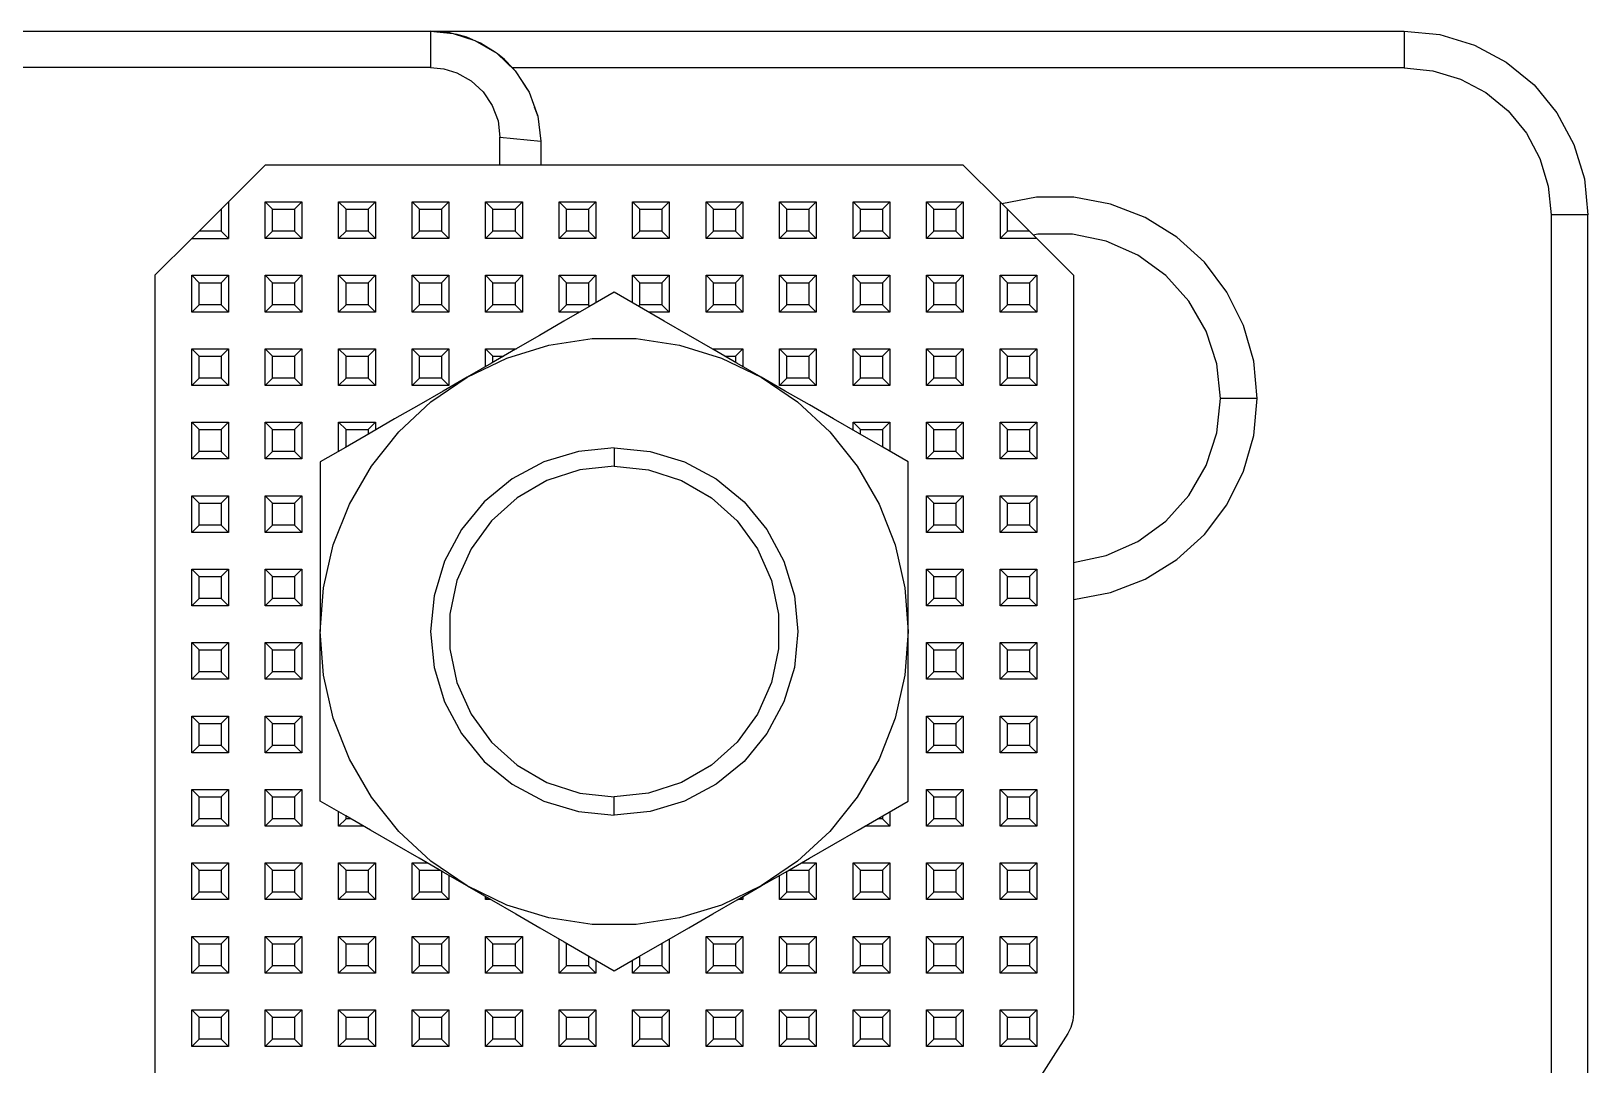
# Model space of a CAD drawing. Header units: millimetres. Extents: x 0 to 149, y 0 to 235.
# Drawn here: x 106.63 to 149, y 189.5 to 217.65 of the extents above; entities that cross this region are included whole.
import ezdxf

# ---------------------------------------------------------------- set-up
doc = ezdxf.new("R2010")
doc.units = ezdxf.units.MM

# ---------------------------------------------------------------- blocks, each defined once
blk = doc.blocks.new('CHINT_eff9f46a43ee547783ba41a7551f6a23_FACE_0')
at = {"color": 7, "linetype": 'CONTINUOUS', "true_color": 0x40d9ff}
for p, q in [((111.8, 212.8), (111.2, 212.2)), ((111.8, 212.8), (111.8, 212.2)), ((113.2, 212.8), (113, 213)), ((113, 212), (113, 213)), ((113, 213), (114, 213)), ((113.2, 212.8), (113.8, 212.8)), ((113.2, 212.2), (113.2, 212.8)), ((113.8, 212.8), (114, 213)), ((113.8, 212.8), (113.8, 212.2)), ((114, 213), (114, 212)), ((115.2, 212.8), (115, 213)), ((115, 212), (115, 213)), ((115, 213), (116, 213)), ((115.2, 212.8), (115.8, 212.8)), ((115.2, 212.2), (115.2, 212.8)), ((115.8, 212.8), (116, 213)), ((115.8, 212.8), (115.8, 212.2)), ((116, 213), (116, 212)), ((117.2, 212.8), (117, 213)), ((117, 212), (117, 213)), ((117, 213), (118, 213)), ((117.2, 212.8), (117.8, 212.8)), ((117.2, 212.2), (117.2, 212.8)), ((117.8, 212.8), (118, 213)), ((117.8, 212.8), (117.8, 212.2)), ((118, 213), (118, 212)), ((119.2, 212.8), (119, 213)), ((119, 212), (119, 213)), ((119, 213), (120, 213)), ((119.2, 212.8), (119.8, 212.8)), ((119.2, 212.2), (119.2, 212.8)), ((119.8, 212.8), (120, 213)), ((119.8, 212.8), (119.8, 212.2)), ((120, 213), (120, 212)), ((121.2, 212.8), (121, 213)), ((121, 212), (121, 213)), ((121, 213), (122, 213)), ((121.2, 212.8), (121.8, 212.8)), ((121.2, 212.2), (121.2, 212.8)), ((121.8, 212.8), (122, 213)), ((121.8, 212.8), (121.8, 212.2)), ((122, 213), (122, 212)), ((123.2, 212.8), (123, 213)), ((123, 212), (123, 213)), ((123, 213), (124, 213)), ((123.2, 212.2), (123.2, 212.8)), ((123.2, 212.8), (123.8, 212.8)), ((123.8, 212.8), (124, 213)), ((123.8, 212.8), (123.8, 212.2)), ((124, 213), (124, 212)), ((125.2, 212.8), (125, 213)), ((125, 212), (125, 213)), ((125, 213), (126, 213)), ((125.2, 212.8), (125.8, 212.8)), ((125.2, 212.2), (125.2, 212.8)), ((125.8, 212.8), (126, 213)), ((125.8, 212.8), (125.8, 212.2)), ((126, 213), (126, 212)), ((127.2, 212.8), (127, 213)), ((127, 212), (127, 213)), ((127, 213), (128, 213)), ((127.2, 212.8), (127.8, 212.8)), ((127.2, 212.2), (127.2, 212.8)), ((127.8, 212.8), (128, 213)), ((127.8, 212.8), (127.8, 212.2)), ((128, 213), (128, 212)), ((129.2, 212.8), (129, 213)), ((129, 212), (129, 213)), ((129, 213), (130, 213)), ((129.2, 212.8), (129.8, 212.8)), ((129.2, 212.2), (129.2, 212.8)), ((129.8, 212.8), (130, 213)), ((129.8, 212.8), (129.8, 212.2)), ((130, 213), (130, 212)), ((131.2, 212.8), (131, 213)), ((131, 212), (131, 213)), ((131, 213), (132, 213)), ((131.2, 212.8), (131.8, 212.8)), ((131.2, 212.2), (131.2, 212.8)), ((131.8, 212.8), (132, 213)), ((131.8, 212.8), (131.8, 212.2)), ((132, 213), (132, 212)), ((133.2, 212.2), (133.2, 212.8)), ((133.8, 212.2), (133.2, 212.8)), ((111.8, 212.2), (111.2, 212.2)), ((111.8, 212.2), (112, 212)), ((113.2, 212.2), (113, 212)), ((114, 212), (113, 212)), ((113.8, 212.2), (113.2, 212.2)), ((113.8, 212.2), (114, 212)), ((115.2, 212.2), (115, 212)), ((116, 212), (115, 212)), ((115.8, 212.2), (115.2, 212.2)), ((115.8, 212.2), (116, 212)), ((117.2, 212.2), (117, 212)), ((118, 212), (117, 212)), ((117.8, 212.2), (117.2, 212.2)), ((117.8, 212.2), (118, 212)), ((119.2, 212.2), (119, 212)), ((120, 212), (119, 212)), ((119.8, 212.2), (119.2, 212.2)), ((119.8, 212.2), (120, 212)), ((121.2, 212.2), (121, 212)), ((122, 212), (121, 212)), ((121.8, 212.2), (121.2, 212.2)), ((121.8, 212.2), (122, 212)), ((123.2, 212.2), (123, 212)), ((124, 212), (123, 212)), ((123.8, 212.2), (123.2, 212.2)), ((123.8, 212.2), (124, 212)), ((125.2, 212.2), (125, 212)), ((126, 212), (125, 212)), ((125.8, 212.2), (125.2, 212.2)), ((125.8, 212.2), (126, 212)), ((127.2, 212.2), (127, 212)), ((128, 212), (127, 212)), ((127.8, 212.2), (127.2, 212.2)), ((127.8, 212.2), (128, 212)), ((129.2, 212.2), (129, 212)), ((130, 212), (129, 212)), ((129.8, 212.2), (129.2, 212.2)), ((129.8, 212.2), (130, 212)), ((131.2, 212.2), (131, 212)), ((132, 212), (131, 212)), ((131.8, 212.2), (131.2, 212.2)), ((131.8, 212.2), (132, 212)), ((133.2, 212.2), (133, 212)), ((133.8, 212.2), (133.2, 212.2)), ((111.2, 210.8), (111, 211)), ((111, 210), (111, 211)), ((111, 211), (112, 211)), ((111.2, 210.8), (111.8, 210.8)), ((111.2, 210.2), (111.2, 210.8)), ((111.8, 210.8), (112, 211)), ((111.8, 210.8), (111.8, 210.2)), ((112, 211), (112, 210)), ((113.2, 210.8), (113, 211)), ((113, 210), (113, 211)), ((113, 211), (114, 211)), ((113.2, 210.2), (113.2, 210.8)), ((113.2, 210.8), (113.8, 210.8)), ((113.8, 210.8), (114, 211)), ((113.8, 210.8), (113.8, 210.2)), ((114, 211), (114, 210)), ((115.2, 210.8), (115, 211)), ((115, 210), (115, 211)), ((115, 211), (116, 211)), ((115.2, 210.2), (115.2, 210.8)), ((115.2, 210.8), (115.8, 210.8)), ((115.8, 210.8), (116, 211)), ((115.8, 210.8), (115.8, 210.2)), ((116, 211), (116, 210)), ((117.2, 210.8), (117, 211)), ((117, 210), (117, 211)), ((117, 211), (118, 211)), ((117.2, 210.2), (117.2, 210.8)), ((117.2, 210.8), (117.8, 210.8)), ((117.8, 210.8), (118, 211)), ((117.8, 210.8), (117.8, 210.2)), ((118, 211), (118, 210)), ((119.2, 210.8), (119, 211)), ((119, 210), (119, 211)), ((119, 211), (120, 211)), ((119.2, 210.2), (119.2, 210.8)), ((119.2, 210.8), (119.8, 210.8)), ((119.8, 210.8), (120, 211)), ((119.8, 210.8), (119.8, 210.2)), ((120, 211), (120, 210)), ((121.2, 210.8), (121, 211)), ((121, 210), (121, 211)), ((121, 211), (122, 211)), ((121.2, 210.2), (121.2, 210.8)), ((121.2, 210.8), (121.8, 210.8)), ((121.8, 210.8), (122, 211)), ((121.8, 210.8), (121.8, 210.2)), ((122, 211), (122, 210.249)), ((123.2, 210.8), (123, 211)), ((123, 210.249), (123, 211)), ((123, 211), (124, 211)), ((123.2, 210.2), (123.2, 210.8)), ((123.2, 210.8), (123.8, 210.8)), ((123.8, 210.8), (124, 211)), ((123.8, 210.8), (123.8, 210.2)), ((124, 211), (124, 210)), ((125.2, 210.8), (125, 211)), ((125, 210), (125, 211)), ((125, 211), (126, 211)), ((125.2, 210.2), (125.2, 210.8)), ((125.2, 210.8), (125.8, 210.8)), ((125.8, 210.8), (126, 211)), ((125.8, 210.8), (125.8, 210.2)), ((126, 211), (126, 210)), ((127.2, 210.8), (127, 211)), ((127, 210), (127, 211)), ((127, 211), (128, 211)), ((127.2, 210.2), (127.2, 210.8)), ((127.2, 210.8), (127.8, 210.8)), ((127.8, 210.8), (128, 211)), ((127.8, 210.8), (127.8, 210.2)), ((128, 211), (128, 210)), ((129.2, 210.8), (129, 211)), ((129, 210), (129, 211)), ((129, 211), (130, 211)), ((129.2, 210.2), (129.2, 210.8)), ((129.2, 210.8), (129.8, 210.8)), ((129.8, 210.8), (130, 211)), ((129.8, 210.8), (129.8, 210.2)), ((130, 211), (130, 210)), ((131.2, 210.8), (131, 211)), ((131, 210), (131, 211)), ((131, 211), (132, 211)), ((131.2, 210.2), (131.2, 210.8)), ((131.2, 210.8), (131.8, 210.8)), ((131.8, 210.8), (132, 211)), ((131.8, 210.8), (131.8, 210.2)), ((132, 211), (132, 210)), ((133.2, 210.8), (133, 211)), ((133, 210), (133, 211)), ((133, 211), (134, 211)), ((133.2, 210.8), (133.8, 210.8)), ((133.2, 210.2), (133.2, 210.8)), ((133.8, 210.8), (134, 211)), ((133.8, 210.8), (133.8, 210.2)), ((134, 211), (134, 210)), ((111.2, 210.2), (111, 210)), ((111.8, 210.2), (111.2, 210.2)), ((111.8, 210.2), (112, 210)), ((113.2, 210.2), (113, 210)), ((113.8, 210.2), (113.2, 210.2)), ((113.8, 210.2), (114, 210)), ((115.2, 210.2), (115, 210)), ((115.8, 210.2), (115.2, 210.2)), ((115.8, 210.2), (116, 210)), ((117.2, 210.2), (117, 210)), ((117.8, 210.2), (117.2, 210.2)), ((117.8, 210.2), (118, 210)), ((119.2, 210.2), (119, 210)), ((119.8, 210.2), (119.2, 210.2)), ((119.8, 210.2), (120, 210)), ((121.2, 210.2), (121, 210)), ((121.8, 210.2), (121.2, 210.2)), ((121.8, 210.2), (121.842, 210.158)), ((123.2, 210.2), (123.158, 210.158)), ((123.8, 210.2), (123.2, 210.2)), ((123.8, 210.2), (124, 210)), ((125.2, 210.2), (125, 210)), ((125.8, 210.2), (125.2, 210.2)), ((125.8, 210.2), (126, 210)), ((127.2, 210.2), (127, 210)), ((127.8, 210.2), (127.2, 210.2)), ((127.8, 210.2), (128, 210)), ((129.2, 210.2), (129, 210)), ((129.8, 210.2), (129.2, 210.2)), ((129.8, 210.2), (130, 210)), ((131.2, 210.2), (131, 210)), ((131.8, 210.2), (131.2, 210.2)), ((131.8, 210.2), (132, 210)), ((133.2, 210.2), (133, 210)), ((133.8, 210.2), (133.2, 210.2)), ((133.8, 210.2), (134, 210)), ((112, 210), (111, 210)), ((114, 210), (113, 210)), ((116, 210), (115, 210)), ((118, 210), (117, 210)), ((120, 210), (119, 210)), ((121.569, 210), (121, 210)), ((124, 210), (123.431, 210)), ((126, 210), (125, 210)), ((128, 210), (127, 210)), ((130, 210), (129, 210)), ((132, 210), (131, 210)), ((134, 210), (133, 210)), ((111.2, 208.8), (111, 209)), ((111, 208), (111, 209)), ((111, 209), (112, 209)), ((111.8, 208.8), (112, 209)), ((112, 209), (112, 208)), ((113.2, 208.8), (113, 209)), ((113, 208), (113, 209)), ((113, 209), (114, 209)), ((113.8, 208.8), (114, 209)), ((114, 209), (114, 208)), ((115.2, 208.8), (115, 209)), ((115, 208), (115, 209)), ((115, 209), (116, 209)), ((115.8, 208.8), (116, 209)), ((116, 209), (116, 208)), ((117.2, 208.8), (117, 209)), ((117, 208), (117, 209)), ((117, 209), (118, 209)), ((117.8, 208.8), (118, 209)), ((118, 209), (118, 208)), ((119.2, 208.8), (119, 209)), ((119, 208.517), (119, 209)), ((119, 209), (119.837, 209)), ((125.163, 209), (126, 209)), ((125.8, 208.8), (126, 209)), ((126, 209), (126, 208.517)), ((127.2, 208.8), (127, 209)), ((127, 208), (127, 209)), ((127, 209), (128, 209)), ((127.8, 208.8), (128, 209)), ((128, 209), (128, 208)), ((129.2, 208.8), (129, 209)), ((129, 208), (129, 209)), ((129, 209), (130, 209)), ((129.8, 208.8), (130, 209)), ((130, 209), (130, 208)), ((131.2, 208.8), (131, 209)), ((131, 208), (131, 209)), ((131, 209), (132, 209)), ((131.8, 208.8), (132, 209)), ((132, 209), (132, 208)), ((133.2, 208.8), (133, 209)), ((133, 208), (133, 209)), ((133, 209), (134, 209)), ((133.8, 208.8), (134, 209)), ((134, 209), (134, 208)), ((111.2, 208.8), (111.8, 208.8)), ((111.2, 208.2), (111.2, 208.8)), ((111.8, 208.8), (111.8, 208.2)), ((113.2, 208.2), (113.2, 208.8)), ((113.2, 208.8), (113.8, 208.8)), ((113.8, 208.8), (113.8, 208.2)), ((115.2, 208.2), (115.2, 208.8)), ((115.2, 208.8), (115.8, 208.8)), ((115.8, 208.8), (115.8, 208.2)), ((117.2, 208.2), (117.2, 208.8)), ((117.2, 208.8), (117.8, 208.8)), ((117.8, 208.8), (117.8, 208.2)), ((119.2, 208.632), (119.2, 208.8)), ((119.2, 208.8), (119.49, 208.8)), ((125.51, 208.8), (125.8, 208.8)), ((125.8, 208.8), (125.8, 208.632)), ((127.2, 208.2), (127.2, 208.8)), ((127.2, 208.8), (127.8, 208.8)), ((127.8, 208.8), (127.8, 208.2)), ((129.2, 208.2), (129.2, 208.8)), ((129.2, 208.8), (129.8, 208.8)), ((129.8, 208.8), (129.8, 208.2)), ((131.2, 208.2), (131.2, 208.8)), ((131.2, 208.8), (131.8, 208.8)), ((131.8, 208.8), (131.8, 208.2)), ((133.2, 208.8), (133.8, 208.8)), ((133.2, 208.2), (133.2, 208.8)), ((133.8, 208.8), (133.8, 208.2)), ((111.2, 208.2), (111, 208)), ((111.8, 208.2), (111.2, 208.2)), ((111.8, 208.2), (112, 208)), ((113.2, 208.2), (113, 208)), ((113.8, 208.2), (113.2, 208.2)), ((113.8, 208.2), (114, 208)), ((115.2, 208.2), (115, 208)), ((115.8, 208.2), (115.2, 208.2)), ((115.8, 208.2), (116, 208)), ((117.2, 208.2), (117, 208)), ((117.8, 208.2), (117.2, 208.2)), ((117.8, 208.2), (118, 208)), ((127.2, 208.2), (127, 208)), ((127.8, 208.2), (127.2, 208.2)), ((127.8, 208.2), (128, 208)), ((129.2, 208.2), (129, 208)), ((129.8, 208.2), (129.2, 208.2)), ((129.8, 208.2), (130, 208)), ((131.2, 208.2), (131, 208)), ((131.8, 208.2), (131.2, 208.2)), ((131.8, 208.2), (132, 208)), ((133.2, 208.2), (133, 208)), ((133.8, 208.2), (133.2, 208.2)), ((133.8, 208.2), (134, 208)), ((112, 208), (111, 208)), ((114, 208), (113, 208)), ((116, 208), (115, 208)), ((118, 208), (117, 208)), ((128, 208), (127, 208)), ((130, 208), (129, 208)), ((132, 208), (131, 208)), ((134, 208), (133, 208)), ((140, 207.65), (139, 207.65)), ((111.2, 206.8), (111, 207)), ((111, 206), (111, 207)), ((111, 207), (112, 207)), ((111.2, 206.8), (111.8, 206.8)), ((111.2, 206.2), (111.2, 206.8)), ((111.8, 206.8), (112, 207)), ((111.8, 206.8), (111.8, 206.2)), ((112, 207), (112, 206)), ((113.2, 206.8), (113, 207)), ((113, 206), (113, 207)), ((113, 207), (114, 207)), ((113.2, 206.2), (113.2, 206.8)), ((113.2, 206.8), (113.8, 206.8)), ((113.8, 206.8), (114, 207)), ((113.8, 206.8), (113.8, 206.2)), ((114, 207), (114, 206)), ((115.2, 206.8), (115, 207)), ((115, 206.207), (115, 207)), ((115, 207), (116, 207)), ((115.2, 206.323), (115.2, 206.8)), ((115.2, 206.8), (115.8, 206.8)), ((115.8, 206.8), (116, 207)), ((115.8, 206.8), (115.8, 206.669)), ((116, 207), (116, 206.785)), ((129.2, 206.8), (129, 207)), ((129, 206.785), (129, 207)), ((129, 207), (130, 207)), ((129.2, 206.669), (129.2, 206.8)), ((129.2, 206.8), (129.8, 206.8)), ((129.8, 206.8), (130, 207)), ((129.8, 206.8), (129.8, 206.323)), ((130, 207), (130, 206.207)), ((131.2, 206.8), (131, 207)), ((131, 206), (131, 207)), ((131, 207), (132, 207)), ((131.2, 206.2), (131.2, 206.8)), ((131.2, 206.8), (131.8, 206.8)), ((131.8, 206.8), (132, 207)), ((131.8, 206.8), (131.8, 206.2)), ((132, 207), (132, 206)), ((133.2, 206.8), (133, 207)), ((133, 206), (133, 207)), ((133, 207), (134, 207)), ((133.2, 206.8), (133.8, 206.8)), ((133.2, 206.2), (133.2, 206.8)), ((133.8, 206.8), (134, 207)), ((133.8, 206.8), (133.8, 206.2)), ((134, 207), (134, 206)), ((111.2, 206.2), (111, 206)), ((112, 206), (111, 206)), ((111.8, 206.2), (111.2, 206.2)), ((111.8, 206.2), (112, 206)), ((113.2, 206.2), (113, 206)), ((114, 206), (113, 206)), ((113.8, 206.2), (113.2, 206.2)), ((113.8, 206.2), (114, 206)), ((122.5, 206.3), (122.5, 205.8)), ((131.2, 206.2), (131, 206)), ((132, 206), (131, 206)), ((131.8, 206.2), (131.2, 206.2)), ((131.8, 206.2), (132, 206)), ((133.2, 206.2), (133, 206)), ((134, 206), (133, 206)), ((133.8, 206.2), (133.2, 206.2)), ((133.8, 206.2), (134, 206)), ((111.2, 204.8), (111, 205)), ((111, 204), (111, 205)), ((111, 205), (112, 205)), ((111.2, 204.8), (111.8, 204.8)), ((111.2, 204.2), (111.2, 204.8)), ((111.8, 204.8), (112, 205)), ((111.8, 204.8), (111.8, 204.2)), ((112, 205), (112, 204)), ((113.2, 204.8), (113, 205)), ((113, 204), (113, 205)), ((113, 205), (114, 205)), ((113.2, 204.2), (113.2, 204.8)), ((113.2, 204.8), (113.8, 204.8)), ((113.8, 204.8), (114, 205)), ((113.8, 204.8), (113.8, 204.2)), ((114, 205), (114, 204)), ((131.2, 204.8), (131, 205)), ((131, 204), (131, 205)), ((131, 205), (132, 205)), ((131.2, 204.2), (131.2, 204.8)), ((131.2, 204.8), (131.8, 204.8)), ((131.8, 204.8), (132, 205)), ((131.8, 204.8), (131.8, 204.2)), ((132, 205), (132, 204)), ((133.2, 204.8), (133, 205)), ((133, 204), (133, 205)), ((133, 205), (134, 205)), ((133.2, 204.8), (133.8, 204.8)), ((133.2, 204.2), (133.2, 204.8)), ((133.8, 204.8), (134, 205)), ((133.8, 204.8), (133.8, 204.2)), ((134, 205), (134, 204)), ((111.2, 204.2), (111, 204)), ((112, 204), (111, 204)), ((111.8, 204.2), (111.2, 204.2)), ((111.8, 204.2), (112, 204)), ((113.2, 204.2), (113, 204)), ((114, 204), (113, 204)), ((113.8, 204.2), (113.2, 204.2)), ((113.8, 204.2), (114, 204)), ((131.2, 204.2), (131, 204)), ((132, 204), (131, 204)), ((131.8, 204.2), (131.2, 204.2)), ((131.8, 204.2), (132, 204)), ((133.2, 204.2), (133, 204)), ((134, 204), (133, 204)), ((133.8, 204.2), (133.2, 204.2)), ((133.8, 204.2), (134, 204)), ((111.2, 202.8), (111, 203)), ((111, 202), (111, 203)), ((111, 203), (112, 203)), ((111.8, 202.8), (112, 203)), ((112, 203), (112, 202)), ((113.2, 202.8), (113, 203)), ((113, 202), (113, 203)), ((113, 203), (114, 203)), ((113.8, 202.8), (114, 203)), ((114, 203), (114, 202)), ((131.2, 202.8), (131, 203)), ((131, 202), (131, 203)), ((131, 203), (132, 203)), ((131.8, 202.8), (132, 203)), ((132, 203), (132, 202)), ((133.2, 202.8), (133, 203)), ((133, 202), (133, 203)), ((133, 203), (134, 203)), ((133.8, 202.8), (134, 203)), ((134, 203), (134, 202)), ((111.2, 202.8), (111.8, 202.8)), ((111.2, 202.2), (111.2, 202.8)), ((111.8, 202.8), (111.8, 202.2)), ((113.2, 202.2), (113.2, 202.8)), ((113.2, 202.8), (113.8, 202.8)), ((113.8, 202.8), (113.8, 202.2)), ((131.2, 202.2), (131.2, 202.8)), ((131.2, 202.8), (131.8, 202.8)), ((131.8, 202.8), (131.8, 202.2)), ((133.2, 202.8), (133.8, 202.8)), ((133.2, 202.2), (133.2, 202.8)), ((133.8, 202.8), (133.8, 202.2)), ((111.2, 202.2), (111, 202)), ((111.8, 202.2), (111.2, 202.2)), ((111.8, 202.2), (112, 202)), ((113.2, 202.2), (113, 202)), ((113.8, 202.2), (113.2, 202.2)), ((113.8, 202.2), (114, 202)), ((131.2, 202.2), (131, 202)), ((131.8, 202.2), (131.2, 202.2)), ((131.8, 202.2), (132, 202)), ((133.2, 202.2), (133, 202)), ((133.8, 202.2), (133.2, 202.2)), ((133.8, 202.2), (134, 202)), ((112, 202), (111, 202)), ((114, 202), (113, 202)), ((132, 202), (131, 202)), ((134, 202), (133, 202)), ((111.2, 200.8), (111, 201)), ((111, 200), (111, 201)), ((111, 201), (112, 201)), ((111.8, 200.8), (112, 201)), ((112, 201), (112, 200)), ((113.2, 200.8), (113, 201)), ((113, 200), (113, 201)), ((113, 201), (114, 201)), ((113.8, 200.8), (114, 201)), ((114, 201), (114, 200)), ((131.2, 200.8), (131, 201)), ((131, 200), (131, 201)), ((131, 201), (132, 201)), ((131.8, 200.8), (132, 201)), ((132, 201), (132, 200)), ((133.2, 200.8), (133, 201)), ((133, 200), (133, 201)), ((133, 201), (134, 201)), ((133.8, 200.8), (134, 201)), ((134, 201), (134, 200)), ((111.2, 200.8), (111.8, 200.8)), ((111.2, 200.2), (111.2, 200.8)), ((111.8, 200.8), (111.8, 200.2)), ((113.2, 200.2), (113.2, 200.8)), ((113.2, 200.8), (113.8, 200.8)), ((113.8, 200.8), (113.8, 200.2)), ((131.2, 200.2), (131.2, 200.8)), ((131.2, 200.8), (131.8, 200.8)), ((131.8, 200.8), (131.8, 200.2)), ((133.2, 200.8), (133.8, 200.8)), ((133.2, 200.2), (133.2, 200.8)), ((133.8, 200.8), (133.8, 200.2)), ((111.2, 200.2), (111, 200)), ((112, 200), (111, 200)), ((111.8, 200.2), (111.2, 200.2)), ((111.8, 200.2), (112, 200)), ((113.2, 200.2), (113, 200)), ((114, 200), (113, 200)), ((113.8, 200.2), (113.2, 200.2)), ((113.8, 200.2), (114, 200)), ((131.2, 200.2), (131, 200)), ((132, 200), (131, 200)), ((131.8, 200.2), (131.2, 200.2)), ((131.8, 200.2), (132, 200)), ((133.2, 200.2), (133, 200)), ((134, 200), (133, 200)), ((133.8, 200.2), (133.2, 200.2)), ((133.8, 200.2), (134, 200)), ((111.2, 198.8), (111, 199)), ((111, 198), (111, 199)), ((111, 199), (112, 199)), ((111.2, 198.8), (111.8, 198.8)), ((111.2, 198.2), (111.2, 198.8)), ((111.8, 198.8), (112, 199)), ((111.8, 198.8), (111.8, 198.2)), ((112, 199), (112, 198)), ((113.2, 198.8), (113, 199)), ((113, 198), (113, 199)), ((113, 199), (114, 199)), ((113.2, 198.2), (113.2, 198.8)), ((113.2, 198.8), (113.8, 198.8)), ((113.8, 198.8), (114, 199)), ((113.8, 198.8), (113.8, 198.2)), ((114, 199), (114, 198)), ((131.2, 198.8), (131, 199)), ((131, 198), (131, 199)), ((131, 199), (132, 199)), ((131.2, 198.2), (131.2, 198.8)), ((131.2, 198.8), (131.8, 198.8)), ((131.8, 198.8), (132, 199)), ((131.8, 198.8), (131.8, 198.2)), ((132, 199), (132, 198)), ((133.2, 198.8), (133, 199)), ((133, 198), (133, 199)), ((133, 199), (134, 199)), ((133.2, 198.8), (133.8, 198.8)), ((133.2, 198.2), (133.2, 198.8)), ((133.8, 198.8), (134, 199)), ((133.8, 198.8), (133.8, 198.2)), ((134, 199), (134, 198)), ((111.2, 198.2), (111, 198)), ((112, 198), (111, 198)), ((111.8, 198.2), (111.2, 198.2)), ((111.8, 198.2), (112, 198)), ((113.2, 198.2), (113, 198)), ((114, 198), (113, 198)), ((113.8, 198.2), (113.2, 198.2)), ((113.8, 198.2), (114, 198)), ((131.2, 198.2), (131, 198)), ((132, 198), (131, 198)), ((131.8, 198.2), (131.2, 198.2)), ((131.8, 198.2), (132, 198)), ((133.2, 198.2), (133, 198)), ((134, 198), (133, 198)), ((133.8, 198.2), (133.2, 198.2)), ((133.8, 198.2), (134, 198)), ((111.2, 196.8), (111, 197)), ((111, 196), (111, 197)), ((111, 197), (112, 197)), ((111.2, 196.8), (111.8, 196.8)), ((111.2, 196.2), (111.2, 196.8)), ((111.8, 196.8), (112, 197)), ((111.8, 196.8), (111.8, 196.2)), ((112, 197), (112, 196)), ((113.2, 196.8), (113, 197)), ((113, 196), (113, 197)), ((113, 197), (114, 197)), ((113.2, 196.2), (113.2, 196.8)), ((113.2, 196.8), (113.8, 196.8)), ((113.8, 196.8), (114, 197)), ((113.8, 196.8), (113.8, 196.2)), ((114, 197), (114, 196)), ((122.5, 196.3), (122.5, 196.8)), ((131.2, 196.8), (131, 197)), ((131, 196), (131, 197)), ((131, 197), (132, 197)), ((131.2, 196.2), (131.2, 196.8)), ((131.2, 196.8), (131.8, 196.8)), ((131.8, 196.8), (132, 197)), ((131.8, 196.8), (131.8, 196.2)), ((132, 197), (132, 196)), ((133.2, 196.8), (133, 197)), ((133, 196), (133, 197)), ((133, 197), (134, 197)), ((133.2, 196.8), (133.8, 196.8)), ((133.2, 196.2), (133.2, 196.8)), ((133.8, 196.8), (134, 197)), ((133.8, 196.8), (133.8, 196.2)), ((134, 197), (134, 196)), ((111.2, 196.2), (111, 196)), ((111.8, 196.2), (111.2, 196.2)), ((111.8, 196.2), (112, 196)), ((113.2, 196.2), (113, 196)), ((113.8, 196.2), (113.2, 196.2)), ((113.8, 196.2), (114, 196)), ((115, 196), (115, 196.393)), ((115.2, 196.2), (115, 196)), ((115.2, 196.2), (115.2, 196.277)), ((115.333, 196.2), (115.2, 196.2)), ((129.8, 196.2), (129.667, 196.2)), ((129.8, 196.277), (129.8, 196.2)), ((129.8, 196.2), (130, 196)), ((130, 196.393), (130, 196)), ((131.2, 196.2), (131, 196)), ((131.8, 196.2), (131.2, 196.2)), ((131.8, 196.2), (132, 196)), ((133.2, 196.2), (133, 196)), ((133.8, 196.2), (133.2, 196.2)), ((133.8, 196.2), (134, 196)), ((112, 196), (111, 196)), ((114, 196), (113, 196)), ((115.68, 196), (115, 196)), ((130, 196), (129.32, 196)), ((132, 196), (131, 196)), ((134, 196), (133, 196)), ((111.2, 194.8), (111, 195)), ((111, 194), (111, 195)), ((111, 195), (112, 195)), ((111.8, 194.8), (112, 195)), ((112, 195), (112, 194)), ((113.2, 194.8), (113, 195)), ((113, 194), (113, 195)), ((113, 195), (114, 195)), ((113.8, 194.8), (114, 195)), ((114, 195), (114, 194)), ((115.2, 194.8), (115, 195)), ((115, 194), (115, 195)), ((115, 195), (116, 195)), ((115.8, 194.8), (116, 195)), ((116, 195), (116, 194)), ((117.2, 194.8), (117, 195)), ((117, 194), (117, 195)), ((117, 195), (117.412, 195)), ((127.588, 195), (128, 195)), ((127.8, 194.8), (128, 195)), ((128, 195), (128, 194)), ((129.2, 194.8), (129, 195)), ((129, 194), (129, 195)), ((129, 195), (130, 195)), ((129.8, 194.8), (130, 195)), ((130, 195), (130, 194)), ((131.2, 194.8), (131, 195)), ((131, 194), (131, 195)), ((131, 195), (132, 195)), ((131.8, 194.8), (132, 195)), ((132, 195), (132, 194)), ((133.2, 194.8), (133, 195)), ((133, 194), (133, 195)), ((133, 195), (134, 195)), ((133.8, 194.8), (134, 195)), ((134, 195), (134, 194)), ((111.2, 194.8), (111.8, 194.8)), ((111.2, 194.2), (111.2, 194.8)), ((111.8, 194.8), (111.8, 194.2)), ((113.2, 194.2), (113.2, 194.8)), ((113.2, 194.8), (113.8, 194.8)), ((113.8, 194.8), (113.8, 194.2)), ((115.2, 194.2), (115.2, 194.8)), ((115.2, 194.8), (115.8, 194.8)), ((115.8, 194.8), (115.8, 194.2)), ((117.2, 194.2), (117.2, 194.8)), ((117.2, 194.8), (117.758, 194.8)), ((117.8, 194.776), (117.8, 194.2)), ((118, 194.66), (118, 194)), ((127, 194), (127, 194.66)), ((127.2, 194.2), (127.2, 194.776)), ((127.242, 194.8), (127.8, 194.8)), ((127.8, 194.8), (127.8, 194.2)), ((129.2, 194.2), (129.2, 194.8)), ((129.2, 194.8), (129.8, 194.8)), ((129.8, 194.8), (129.8, 194.2)), ((131.2, 194.2), (131.2, 194.8)), ((131.2, 194.8), (131.8, 194.8)), ((131.8, 194.8), (131.8, 194.2)), ((133.2, 194.8), (133.8, 194.8)), ((133.2, 194.2), (133.2, 194.8)), ((133.8, 194.8), (133.8, 194.2)), ((111.2, 194.2), (111, 194)), ((111.8, 194.2), (111.2, 194.2)), ((111.8, 194.2), (112, 194)), ((113.2, 194.2), (113, 194)), ((113.8, 194.2), (113.2, 194.2)), ((113.8, 194.2), (114, 194)), ((115.2, 194.2), (115, 194)), ((115.8, 194.2), (115.2, 194.2)), ((115.8, 194.2), (116, 194)), ((117.2, 194.2), (117, 194)), ((117.8, 194.2), (117.2, 194.2)), ((117.8, 194.2), (118, 194)), ((119, 194), (119, 194.083)), ((126, 194.083), (126, 194)), ((127.2, 194.2), (127, 194)), ((127.8, 194.2), (127.2, 194.2)), ((127.8, 194.2), (128, 194)), ((129.2, 194.2), (129, 194)), ((129.8, 194.2), (129.2, 194.2)), ((129.8, 194.2), (130, 194)), ((131.2, 194.2), (131, 194)), ((131.8, 194.2), (131.2, 194.2)), ((131.8, 194.2), (132, 194)), ((133.2, 194.2), (133, 194)), ((133.8, 194.2), (133.2, 194.2)), ((133.8, 194.2), (134, 194)), ((112, 194), (111, 194)), ((114, 194), (113, 194)), ((116, 194), (115, 194)), ((118, 194), (117, 194)), ((119.053, 194.053), (119, 194)), ((119.144, 194), (119, 194)), ((126, 194), (125.856, 194)), ((125.947, 194.053), (126, 194)), ((128, 194), (127, 194)), ((130, 194), (129, 194)), ((132, 194), (131, 194)), ((134, 194), (133, 194)), ((111.2, 192.8), (111, 193)), ((111, 192), (111, 193)), ((111, 193), (112, 193)), ((111.2, 192.8), (111.8, 192.8)), ((111.2, 192.2), (111.2, 192.8)), ((111.8, 192.8), (112, 193)), ((111.8, 192.8), (111.8, 192.2)), ((112, 193), (112, 192)), ((113.2, 192.8), (113, 193)), ((113, 192), (113, 193)), ((113, 193), (114, 193)), ((113.2, 192.2), (113.2, 192.8)), ((113.2, 192.8), (113.8, 192.8)), ((113.8, 192.8), (114, 193)), ((113.8, 192.8), (113.8, 192.2)), ((114, 193), (114, 192)), ((115.2, 192.8), (115, 193)), ((115, 192), (115, 193)), ((115, 193), (116, 193)), ((115.2, 192.2), (115.2, 192.8)), ((115.2, 192.8), (115.8, 192.8)), ((115.8, 192.8), (116, 193)), ((115.8, 192.8), (115.8, 192.2)), ((116, 193), (116, 192)), ((117.2, 192.8), (117, 193)), ((117, 192), (117, 193)), ((117, 193), (118, 193)), ((117.2, 192.2), (117.2, 192.8)), ((117.2, 192.8), (117.8, 192.8)), ((117.8, 192.8), (118, 193)), ((117.8, 192.8), (117.8, 192.2)), ((118, 193), (118, 192)), ((119.2, 192.8), (119, 193)), ((119, 192), (119, 193)), ((119, 193), (120, 193)), ((119.2, 192.2), (119.2, 192.8)), ((119.2, 192.8), (119.8, 192.8)), ((119.8, 192.8), (120, 193)), ((119.8, 192.8), (119.8, 192.2)), ((120, 193), (120, 192)), ((121, 192), (121, 192.928)), ((121.2, 192.8), (121.169, 192.831)), ((121.2, 192.2), (121.2, 192.8)), ((121.2, 192.8), (121.222, 192.8)), ((123.778, 192.8), (123.8, 192.8)), ((123.8, 192.8), (123.831, 192.831)), ((123.8, 192.8), (123.8, 192.2)), ((124, 192.928), (124, 192)), ((125.2, 192.8), (125, 193)), ((125, 192), (125, 193)), ((125, 193), (126, 193)), ((125.2, 192.2), (125.2, 192.8)), ((125.2, 192.8), (125.8, 192.8)), ((125.8, 192.8), (126, 193)), ((125.8, 192.8), (125.8, 192.2)), ((126, 193), (126, 192)), ((127.2, 192.8), (127, 193)), ((127, 192), (127, 193)), ((127, 193), (128, 193)), ((127.2, 192.2), (127.2, 192.8)), ((127.2, 192.8), (127.8, 192.8)), ((127.8, 192.8), (128, 193)), ((127.8, 192.8), (127.8, 192.2)), ((128, 193), (128, 192)), ((129.2, 192.8), (129, 193)), ((129, 192), (129, 193)), ((129, 193), (130, 193)), ((129.2, 192.2), (129.2, 192.8)), ((129.2, 192.8), (129.8, 192.8)), ((129.8, 192.8), (130, 193)), ((129.8, 192.8), (129.8, 192.2)), ((130, 193), (130, 192)), ((131.2, 192.8), (131, 193)), ((131, 192), (131, 193)), ((131, 193), (132, 193)), ((131.2, 192.2), (131.2, 192.8)), ((131.2, 192.8), (131.8, 192.8)), ((131.8, 192.8), (132, 193)), ((131.8, 192.8), (131.8, 192.2)), ((132, 193), (132, 192)), ((133.2, 192.8), (133, 193)), ((133, 192), (133, 193)), ((133, 193), (134, 193)), ((133.2, 192.8), (133.8, 192.8)), ((133.2, 192.2), (133.2, 192.8)), ((133.8, 192.8), (134, 193)), ((133.8, 192.8), (133.8, 192.2)), ((134, 193), (134, 192)), ((121.8, 192.467), (121.8, 192.2)), ((123.2, 192.2), (123.2, 192.467)), ((111.2, 192.2), (111, 192)), ((112, 192), (111, 192)), ((111.8, 192.2), (111.2, 192.2)), ((111.8, 192.2), (112, 192)), ((113.2, 192.2), (113, 192)), ((114, 192), (113, 192)), ((113.8, 192.2), (113.2, 192.2)), ((113.8, 192.2), (114, 192)), ((115.2, 192.2), (115, 192)), ((116, 192), (115, 192)), ((115.8, 192.2), (115.2, 192.2)), ((115.8, 192.2), (116, 192)), ((117.2, 192.2), (117, 192)), ((118, 192), (117, 192)), ((117.8, 192.2), (117.2, 192.2)), ((117.8, 192.2), (118, 192)), ((119.2, 192.2), (119, 192)), ((120, 192), (119, 192)), ((119.8, 192.2), (119.2, 192.2)), ((119.8, 192.2), (120, 192)), ((121.2, 192.2), (121, 192)), ((122, 192), (121, 192)), ((121.8, 192.2), (121.2, 192.2)), ((121.8, 192.2), (122, 192)), ((122, 192.351), (122, 192)), ((123, 192), (123, 192.351)), ((123.2, 192.2), (123, 192)), ((124, 192), (123, 192)), ((123.8, 192.2), (123.2, 192.2)), ((123.8, 192.2), (124, 192)), ((125.2, 192.2), (125, 192)), ((126, 192), (125, 192)), ((125.8, 192.2), (125.2, 192.2)), ((125.8, 192.2), (126, 192)), ((127.2, 192.2), (127, 192)), ((128, 192), (127, 192)), ((127.8, 192.2), (127.2, 192.2)), ((127.8, 192.2), (128, 192)), ((129.2, 192.2), (129, 192)), ((130, 192), (129, 192)), ((129.8, 192.2), (129.2, 192.2)), ((129.8, 192.2), (130, 192)), ((131.2, 192.2), (131, 192)), ((132, 192), (131, 192)), ((131.8, 192.2), (131.2, 192.2)), ((131.8, 192.2), (132, 192)), ((133.2, 192.2), (133, 192)), ((134, 192), (133, 192)), ((133.8, 192.2), (133.2, 192.2)), ((133.8, 192.2), (134, 192)), ((111.2, 190.8), (111, 191)), ((111, 190), (111, 191)), ((111, 191), (112, 191)), ((111.2, 190.8), (111.8, 190.8)), ((111.2, 190.2), (111.2, 190.8)), ((111.8, 190.8), (112, 191)), ((111.8, 190.8), (111.8, 190.2)), ((112, 191), (112, 190)), ((113.2, 190.8), (113, 191)), ((113, 190), (113, 191)), ((113, 191), (114, 191)), ((113.2, 190.2), (113.2, 190.8)), ((113.2, 190.8), (113.8, 190.8)), ((113.8, 190.8), (114, 191)), ((113.8, 190.8), (113.8, 190.2)), ((114, 191), (114, 190)), ((115.2, 190.8), (115, 191)), ((115, 190), (115, 191)), ((115, 191), (116, 191)), ((115.2, 190.2), (115.2, 190.8)), ((115.2, 190.8), (115.8, 190.8)), ((115.8, 190.8), (116, 191)), ((115.8, 190.8), (115.8, 190.2)), ((116, 191), (116, 190)), ((117.2, 190.8), (117, 191)), ((117, 190), (117, 191)), ((117, 191), (118, 191)), ((117.2, 190.2), (117.2, 190.8)), ((117.2, 190.8), (117.8, 190.8)), ((117.8, 190.8), (118, 191)), ((117.8, 190.8), (117.8, 190.2)), ((118, 191), (118, 190)), ((119.2, 190.8), (119, 191)), ((119, 190), (119, 191)), ((119, 191), (120, 191)), ((119.2, 190.2), (119.2, 190.8)), ((119.2, 190.8), (119.8, 190.8)), ((119.8, 190.8), (120, 191)), ((119.8, 190.8), (119.8, 190.2)), ((120, 191), (120, 190)), ((121.2, 190.8), (121, 191)), ((121, 190), (121, 191)), ((121, 191), (122, 191)), ((121.2, 190.2), (121.2, 190.8)), ((121.2, 190.8), (121.8, 190.8)), ((121.8, 190.8), (122, 191)), ((121.8, 190.8), (121.8, 190.2)), ((122, 191), (122, 190)), ((123.2, 190.8), (123, 191)), ((123, 190), (123, 191)), ((123, 191), (124, 191)), ((123.2, 190.2), (123.2, 190.8)), ((123.2, 190.8), (123.8, 190.8)), ((123.8, 190.8), (124, 191)), ((123.8, 190.8), (123.8, 190.2)), ((124, 191), (124, 190)), ((125.2, 190.8), (125, 191)), ((125, 190), (125, 191)), ((125, 191), (126, 191)), ((125.2, 190.2), (125.2, 190.8)), ((125.2, 190.8), (125.8, 190.8)), ((125.8, 190.8), (126, 191)), ((125.8, 190.8), (125.8, 190.2)), ((126, 191), (126, 190)), ((127.2, 190.8), (127, 191)), ((127, 190), (127, 191)), ((127, 191), (128, 191)), ((127.2, 190.2), (127.2, 190.8)), ((127.2, 190.8), (127.8, 190.8)), ((127.8, 190.8), (128, 191)), ((127.8, 190.8), (127.8, 190.2)), ((128, 191), (128, 190)), ((129.2, 190.8), (129, 191)), ((129, 190), (129, 191)), ((129, 191), (130, 191)), ((129.2, 190.2), (129.2, 190.8)), ((129.2, 190.8), (129.8, 190.8)), ((129.8, 190.8), (130, 191)), ((129.8, 190.8), (129.8, 190.2)), ((130, 191), (130, 190)), ((131.2, 190.8), (131, 191)), ((131, 190), (131, 191)), ((131, 191), (132, 191)), ((131.2, 190.2), (131.2, 190.8)), ((131.2, 190.8), (131.8, 190.8)), ((131.8, 190.8), (132, 191)), ((131.8, 190.8), (131.8, 190.2)), ((132, 191), (132, 190)), ((133.2, 190.8), (133, 191)), ((133, 190), (133, 191)), ((133, 191), (134, 191)), ((133.2, 190.8), (133.8, 190.8)), ((133.2, 190.2), (133.2, 190.8)), ((133.8, 190.8), (134, 191)), ((133.8, 190.8), (133.8, 190.2)), ((134, 191), (134, 190)), ((111.2, 190.2), (111, 190)), ((112, 190), (111, 190)), ((111.8, 190.2), (111.2, 190.2)), ((111.8, 190.2), (112, 190)), ((113.2, 190.2), (113, 190)), ((114, 190), (113, 190)), ((113.8, 190.2), (113.2, 190.2)), ((113.8, 190.2), (114, 190)), ((115.2, 190.2), (115, 190)), ((116, 190), (115, 190)), ((115.8, 190.2), (115.2, 190.2)), ((115.8, 190.2), (116, 190)), ((117.2, 190.2), (117, 190)), ((118, 190), (117, 190)), ((117.8, 190.2), (117.2, 190.2)), ((117.8, 190.2), (118, 190)), ((119.2, 190.2), (119, 190)), ((120, 190), (119, 190)), ((119.8, 190.2), (119.2, 190.2)), ((119.8, 190.2), (120, 190)), ((121.2, 190.2), (121, 190)), ((122, 190), (121, 190)), ((121.8, 190.2), (121.2, 190.2)), ((121.8, 190.2), (122, 190)), ((123.2, 190.2), (123, 190)), ((124, 190), (123, 190)), ((123.8, 190.2), (123.2, 190.2)), ((123.8, 190.2), (124, 190)), ((125.2, 190.2), (125, 190)), ((126, 190), (125, 190)), ((125.8, 190.2), (125.2, 190.2)), ((125.8, 190.2), (126, 190)), ((127.2, 190.2), (127, 190)), ((128, 190), (127, 190)), ((127.8, 190.2), (127.2, 190.2)), ((127.8, 190.2), (128, 190)), ((129.2, 190.2), (129, 190)), ((130, 190), (129, 190)), ((129.8, 190.2), (129.2, 190.2)), ((129.8, 190.2), (130, 190)), ((131.2, 190.2), (131, 190)), ((132, 190), (131, 190)), ((131.8, 190.2), (131.2, 190.2)), ((131.8, 190.2), (132, 190)), ((133.2, 190.2), (133, 190)), ((134, 190), (133, 190)), ((133.8, 190.2), (133.2, 190.2)), ((133.8, 190.2), (134, 190))]:
    blk.add_line(p, q, dxfattribs=at)
for points in [[(99.685, 217.65), (117.5, 217.65), (117.5, 216.656), (99.667, 216.656)], [(117.5, 217.65), (144, 217.65), (144, 216.65), (119.736, 216.65), (119.766, 216.607)], [(117.5, 217.65), (118.118, 217.586), (118.709, 217.396), (119.305, 217.046), (119.806, 216.569), (120.185, 215.989), (120.42, 215.338), (120.5, 214.65)], [(118.091, 217.589), (118.023, 217.606), (117.502, 217.65)], [(118.648, 217.415), (118.486, 217.485), (118.188, 217.563)], [(119.294, 217.052), (119.271, 217.072), (118.862, 217.323), (118.752, 217.37)], [(144, 217.65), (144.975, 217.554), (145.913, 217.269), (146.778, 216.807), (147.536, 216.186), (148.157, 215.428), (148.619, 214.563), (148.904, 213.625), (149, 212.65)], [(119.736, 216.65), (119.514, 216.874), (119.323, 217.029)], [(117.5, 216.656), (117.865, 216.62), (118.212, 216.516), (118.604, 216.299), (118.932, 215.999), (119.181, 215.627), (119.337, 215.21), (119.389, 214.766)], [(144, 216.65), (144.78, 216.573), (145.531, 216.345), (146.222, 215.976), (146.828, 215.478), (147.326, 214.872), (147.696, 214.181), (147.923, 213.43), (148, 212.65)], [(120.165, 216.019), (120.152, 216.053), (120.009, 216.258)], [(120.414, 215.355), (120.412, 215.373), (120.333, 215.58)], [(119.389, 214), (119.389, 214.766), (120.5, 214.65), (120.5, 214)], [(133, 213), (132, 214), (113, 214), (112, 213)], [(140, 207.65), (139.906, 208.661), (139.629, 209.637), (139.176, 210.545), (138.565, 211.355), (137.815, 212.039), (136.952, 212.573), (136.005, 212.94), (135.007, 213.127), (133.993, 213.127), (133.05, 212.95)], [(111.8, 212.8), (112, 213), (112, 212)], [(133.2, 212.8), (133, 213), (133, 212)], [(149, 184.65), (149, 212.65), (148, 212.65), (148, 186.886), (147.934, 186.932)], [(111, 212), (110, 211), (110, 182.65)], [(111.2, 212.2), (111, 212), (112, 212)], [(133.8, 212.2), (134, 212), (133, 212)], [(139, 207.65), (138.902, 208.586), (138.611, 209.48), (138.141, 210.295), (137.511, 210.994), (136.75, 211.547), (135.891, 211.93), (134.97, 212.125), (134.03, 212.125), (133.902, 212.098)], [(134, 212), (135, 211), (135, 190.892), (134.982, 190.704), (134.929, 190.522), (134.843, 190.354), (133.98, 189)], [(126.5, 208.228), (125.841, 208.609), (125.182, 208.989), (124.524, 209.369), (123.861, 209.752), (123.187, 210.141), (122.5, 210.538), (121.809, 210.139), (121.132, 209.748), (120.469, 209.365), (119.813, 208.986), (119.156, 208.607), (118.5, 208.228)], [(118.5, 208.228), (119.577, 208.747), (120.72, 209.099), (121.902, 209.278), (123.098, 209.278), (124.28, 209.099), (125.423, 208.747), (126.5, 208.228)], [(114.5, 201.3), (114.589, 202.492), (114.855, 203.658), (115.292, 204.771), (115.89, 205.807), (116.636, 206.741), (117.512, 207.555), (118.5, 208.228)], [(118.5, 208.228), (117.841, 207.848), (117.182, 207.467), (116.524, 207.088), (115.862, 206.705), (115.187, 206.315), (114.5, 205.919), (114.5, 205.121), (114.5, 204.339), (114.5, 203.574), (114.5, 202.816), (114.5, 202.058), (114.5, 201.3)], [(126.5, 208.228), (127.488, 207.555), (128.364, 206.741), (129.11, 205.807), (129.708, 204.771), (130.145, 203.658), (130.411, 202.492), (130.5, 201.3)], [(130.5, 201.3), (130.5, 202.061), (130.5, 202.822), (130.5, 203.581), (130.5, 204.347), (130.5, 205.126), (130.5, 205.919), (129.809, 206.318), (129.132, 206.709), (128.469, 207.091), (127.813, 207.47), (127.156, 207.849), (126.5, 208.228)], [(135, 203.181), (135.891, 203.37), (136.75, 203.753), (137.511, 204.306), (138.141, 205.005), (138.611, 205.82), (138.902, 206.714), (139, 207.65)], [(135, 202.173), (135.007, 202.173), (136.005, 202.36), (136.952, 202.727), (137.815, 203.261), (138.565, 203.945), (139.176, 204.755), (139.629, 205.663), (139.906, 206.639), (140, 207.65)], [(122.5, 206.3), (121.525, 206.204), (120.587, 205.919), (119.722, 205.457), (118.964, 204.836), (118.343, 204.078), (117.881, 203.213), (117.596, 202.275), (117.5, 201.3), (117.596, 200.325), (117.881, 199.387), (118.343, 198.522), (118.964, 197.764), (119.722, 197.143), (120.587, 196.681), (121.525, 196.396), (122.5, 196.3)], [(122.5, 206.3), (123.475, 206.204), (124.413, 205.919), (125.278, 205.457), (126.036, 204.836), (126.657, 204.078), (127.119, 203.213), (127.404, 202.275), (127.5, 201.3), (127.404, 200.325), (127.119, 199.387), (126.657, 198.522), (126.036, 197.764), (125.278, 197.143), (124.413, 196.681), (123.475, 196.396), (122.5, 196.3)], [(122.5, 205.8), (121.564, 205.702), (120.67, 205.411), (119.855, 204.941), (119.156, 204.311), (118.603, 203.55), (118.22, 202.691), (118.025, 201.77), (118.025, 200.83), (118.22, 199.909), (118.603, 199.05), (119.156, 198.289), (119.855, 197.659), (120.67, 197.189), (121.564, 196.898), (122.5, 196.8)], [(122.5, 205.8), (123.436, 205.702), (124.33, 205.411), (125.145, 204.941), (125.844, 204.311), (126.397, 203.55), (126.78, 202.691), (126.975, 201.77), (126.975, 200.83), (126.78, 199.909), (126.397, 199.05), (125.844, 198.289), (125.145, 197.659), (124.33, 197.189), (123.436, 196.898), (122.5, 196.8)], [(118.5, 194.372), (117.512, 195.045), (116.636, 195.859), (115.89, 196.793), (115.292, 197.829), (114.855, 198.942), (114.589, 200.108), (114.5, 201.3)], [(118.5, 194.372), (117.844, 194.751), (117.187, 195.13), (116.531, 195.509), (115.868, 195.891), (115.191, 196.282), (114.5, 196.681), (114.5, 197.474), (114.5, 198.253), (114.5, 199.019), (114.5, 199.778), (114.5, 200.539), (114.5, 201.3)], [(130.5, 201.3), (130.411, 200.108), (130.145, 198.942), (129.708, 197.829), (129.11, 196.793), (128.364, 195.859), (127.488, 195.045), (126.5, 194.372)], [(126.5, 194.372), (127.159, 194.752), (127.818, 195.133), (128.476, 195.512), (129.138, 195.895), (129.813, 196.285), (130.5, 196.681), (130.5, 197.479), (130.5, 198.261), (130.5, 199.026), (130.5, 199.784), (130.5, 200.542), (130.5, 201.3)], [(126.5, 194.372), (125.423, 193.853), (124.28, 193.501), (123.098, 193.322), (121.902, 193.322), (120.72, 193.501), (119.577, 193.853), (118.5, 194.372)], [(118.5, 194.372), (119.159, 193.991), (119.818, 193.611), (120.476, 193.231), (121.139, 192.848), (121.813, 192.459), (122.5, 192.062), (123.191, 192.461), (123.868, 192.852), (124.531, 193.235), (125.187, 193.614), (125.844, 193.993), (126.5, 194.372)]]:
    blk.add_lwpolyline(points, dxfattribs=at)
blk = doc.blocks.new('CHINT_eff9f46a43ee547783ba41a7551f6a23')
at = {"true_color": 0x40d9ff}
blk.add_blockref('CHINT_eff9f46a43ee547783ba41a7551f6a23_FACE_0', (0, 0), dxfattribs=at)

msp = doc.modelspace()

# ---------------------------------------------------------------- block references
at = {"true_color": 0x40d9ff}
msp.add_blockref('CHINT_eff9f46a43ee547783ba41a7551f6a23', (0, 0), dxfattribs=at)

doc.saveas('drawing.dxf')
